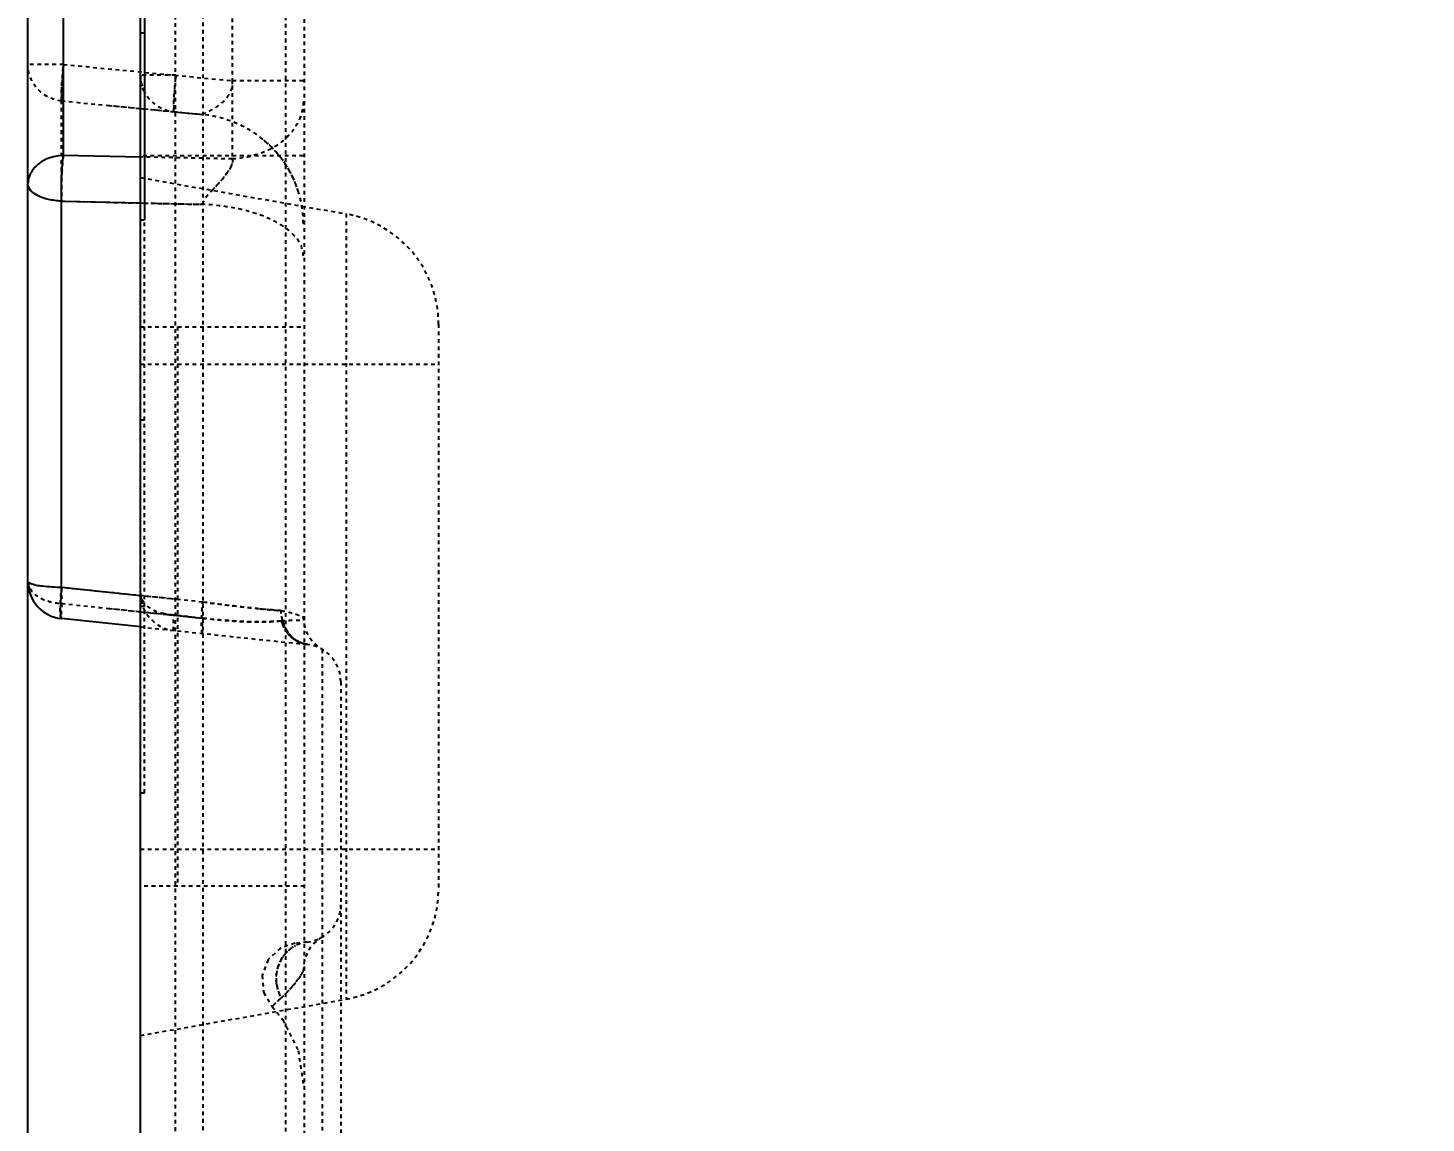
# Model space of a CAD drawing. Header units: millimetres. Extents: x 2461 to 3142, y 1660 to 2165.
# Drawn here: x 3007.49 to 3044.99, y 1971.72 to 2001.07 of the extents above; entities that cross this region are included whole.
import ezdxf

# ---------------------------------------------------------------- set-up
doc = ezdxf.new("R2010")
doc.units = ezdxf.units.MM
doc.linetypes.add('HIDDEN', pattern=[0.2, 0.1, -0.1])
doc.layers.add('DEFAULT_2', color=8, linetype='HIDDEN')
doc.styles.get("Standard").update_dxf_attribs({"font": 'arial.ttf'})
doc.dimstyles.new('mold', dxfattribs={"dimtxt": 8, "dimasz": 5, "dimexe": 0, "dimexo": 0, "dimgap": 0, "dimtad": 1, "dimzin": 1, "dimtxsty": 'Standard', "dimcen": 0, "dimclrd": 4, "dimclre": 4, "dimclrt": 6, "dimazin": 0, "dimtfac": 1, "dimtofl": 0, "dimtmove": 0, "dimatfit": 3, "dimfxl": 0, "dimarcsym": 0})

# ---------------------------------------------------------------- blocks, each defined once
blk = doc.blocks.new('*D98')
at = {"color": 4, "lineweight": -2, "transparency": 16777216}
for p, q in [((3007.488, 1962.515), (3007.488, 2125.809)), ((3012.488, 2125.809), (3077.488, 2125.809)), ((3082.488, 1999.505), (3082.488, 2125.809))]:
    blk.add_line(p, q, dxfattribs=at)
at = {"color": 4, "transparency": 16777216}
for points in [[(3012.488, 2126.642), (3012.488, 2124.976), (3007.488, 2125.809)], [(3077.488, 2126.642), (3077.488, 2124.976), (3082.488, 2125.809)]]:
    blk.add_solid(points, dxfattribs=at)
at = {"layer": 'Defpoints', "color": 0, "transparency": 16777216}
for p in [(3082.488, 2125.809), (3082.488, 1999.505), (3007.488, 1962.515)]:
    blk.add_point(p, dxfattribs=at)
at = {"color": 6, "transparency": 16777216, "insert": (3050.737, 2130.617), "char_height": 8, "attachment_point": 5}
blk.add_mtext('75,00', dxfattribs=at)

msp = doc.modelspace()

# ---------------------------------------------------------------- linework, layer by layer
at = {"color": 7, "linetype": 'Continuous'}
for p, q in [((3010.503, 1754.352), (3010.503, 2104.352)), ((3008.441, 1997.66), (3008.441, 2005.946)), ((3010.613, 2005.931), (3010.613, 1995.931)), ((3007.488, 1986.238), (3007.488, 2005.178)), ((3008.441, 1997.66), (3010.503, 1997.616)), ((3008.388, 1996.432), (3009.647, 1996.403)), ((3008.388, 1986.071), (3008.388, 1996.431)), ((3009.647, 1996.403), (3010.503, 1996.384)), ((3010.503, 1995.931), (3010.613, 1995.931)), ((3008.473, 1986.063), (3008.388, 1986.071)), ((3009.651, 1985.942), (3008.473, 1986.063)), ((3010.503, 1985.854), (3009.651, 1985.942)), ((3010.503, 1985.016), (3008.388, 1985.239))]:
    msp.add_line(p, q, dxfattribs=at)
msp.add_arc((3008.493, 1986.238), 1.005, 180, 264, dxfattribs=at)
for points, knots in [([(3008.441, 1997.66), (3008.202, 1997.651), (3007.842, 1997.539), (3007.543, 1997.197), (3007.488, 1996.99), (3007.488, 1996.892)], [0, 0, 0, 0, 0.539233, 0.77891, 1, 1, 1, 1]), ([(3008.404, 1997.304), (3008.407, 1997.337), (3008.416, 1997.456), (3008.428, 1997.575), (3008.441, 1997.66)], [0, 0, 0, 0, 0.279988, 1, 1, 1, 1]), ([(3008.388, 1996.432), (3008.386, 1996.502), (3008.381, 1996.793), (3008.389, 1997.083), (3008.404, 1997.304)], [0, 0, 0, 0, 0.240715, 1, 1, 1, 1]), ([(3008.388, 1996.431), (3008.27, 1996.437), (3008.047, 1996.468), (3007.72, 1996.567), (3007.488, 1996.757), (3007.488, 1996.892)], [0, 0, 0, 0, 0.332488, 0.621618, 1, 1, 1, 1]), ([(3007.555, 1986.178), (3007.545, 1986.182), (3007.519, 1986.195), (3007.488, 1986.218), (3007.488, 1986.238)], [0, 0, 0, 0, 0.354471, 1, 1, 1, 1]), ([(3008.388, 1986.071), (3008.219, 1986.074), (3007.941, 1986.094), (3007.657, 1986.133), (3007.555, 1986.178)], [0, 0, 0, 0, 0.602976, 1, 1, 1, 1]), ([(3008.388, 1986.071), (3008.374, 1985.916), (3008.359, 1985.661), (3008.351, 1985.404), (3008.364, 1985.305)], [0, 0, 0, 0, 0.609095, 1, 1, 1, 1]), ([(3008.364, 1985.305), (3008.366, 1985.288), (3008.369, 1985.267), (3008.381, 1985.239), (3008.388, 1985.239)], [0, 0, 0, 0, 0.689199, 1, 1, 1, 1])]:
    msp.add_open_spline(points, degree=3, knots=knots, dxfattribs=at)
at = {"layer": 'DEFAULT_2', "color": 8, "linetype": 'HIDDEN'}
for p, q in [((3014.905, 2031.309), (3014.875, 1848.991)), ((3014.399, 2027.588), (3014.403, 1848.905)), ((3011.438, 2025.601), (3011.438, 1853.103)), ((3012.175, 2015.025), (3012.175, 1861.051)), ((3012.97, 2011.329), (3012.97, 1997.563)), ((3010.613, 2000.931), (3010.503, 2000.931)), ((3008.441, 2000.095), (3007.488, 2000.095)), ((3008.441, 2000.095), (3012.97, 1999.66)), ((3011.456, 1999.805), (3010.503, 1999.805)), ((3014.875, 1999.66), (3012.97, 1999.66)), ((3008.388, 1996.431), (3008.388, 1999.119)), ((3008.388, 1999.119), (3012.175, 1998.755)), ((3008.388, 1999.119), (3009.647, 1998.998)), ((3009.647, 1998.998), (3010.503, 1998.915)), ((3010.503, 1998.915), (3010.613, 1998.905)), ((3010.613, 1998.905), (3010.91, 1998.876)), ((3010.91, 1998.876), (3012.175, 1998.755)), ((3011.403, 1998.829), (3012.175, 1998.755)), ((3014.875, 1997.642), (3010.503, 1997.642)), ((3012.97, 1997.563), (3010.503, 1997.616)), ((3010.503, 1997.062), (3016.024, 1996.089)), ((3008.388, 1996.431), (3012.175, 1996.346)), ((3010.503, 1996.384), (3010.613, 1996.381)), ((3010.613, 1996.381), (3010.91, 1996.375)), ((3010.91, 1996.375), (3012.175, 1996.346)), ((3010.613, 1980.562), (3010.613, 1995.931)), ((3016.024, 1996.089), (3016.024, 1975.035)), ((3018.503, 1993.134), (3018.503, 1977.99)), ((3010.503, 1993.062), (3014.905, 1993.062)), ((3011.503, 1993.062), (3011.503, 1978.062)), ((3010.503, 1992.062), (3018.503, 1992.062)), ((3010.613, 1990.562), (3010.503, 1990.562)), ((3008.388, 1986.071), (3008.388, 1985.645)), ((3012.175, 1985.683), (3008.388, 1986.071)), ((3008.388, 1985.645), (3012.175, 1985.251)), ((3008.388, 1985.645), (3009.652, 1985.513)), ((3010.913, 1985.812), (3010.503, 1985.854)), ((3011.503, 1985.751), (3010.913, 1985.812)), ((3012.175, 1985.683), (3011.503, 1985.751)), ((3009.652, 1985.513), (3010.503, 1985.425)), ((3010.613, 1985.562), (3010.503, 1985.562)), ((3010.503, 1985.425), (3010.664, 1985.408)), ((3010.664, 1985.408), (3010.914, 1985.382)), ((3010.914, 1985.382), (3011.503, 1985.321)), ((3011.403, 1985.331), (3012.175, 1985.251)), ((3011.503, 1985.321), (3011.403, 1985.331)), ((3012.175, 1985.251), (3011.503, 1985.321)), ((3011.503, 1985.321), (3012.175, 1985.251)), ((3010.503, 1985.016), (3014.98, 1984.546)), ((3015.378, 1984.417), (3015.378, 1881.233)), ((3015.88, 1983.546), (3015.88, 1882.093)), ((3010.613, 1980.562), (3010.503, 1980.562)), ((3010.503, 1979.062), (3018.503, 1979.062)), ((3014.905, 1978.062), (3010.503, 1978.062)), ((3014.261, 1976.406), (3013.93, 1976.096)), ((3014.652, 1976.534), (3014.261, 1976.406)), ((3014.98, 1976.568), (3014.694, 1976.538)), ((3013.93, 1976.096), (3013.768, 1975.672)), ((3013.768, 1975.672), (3013.809, 1975.22)), ((3013.809, 1975.22), (3014.036, 1974.84)), ((3010.503, 1974.062), (3016.024, 1975.035)), ((3014.102, 1974.904), (3014.036, 1974.84)), ((3014.036, 1974.839), (3014.327, 1974.486))]:
    msp.add_line(p, q, dxfattribs=at)
msp.add_lwpolyline([(3014.327, 1974.486), (3014.734, 1973.663), (3014.875, 1972.753)], dxfattribs=at)
for centre, radius, start, end in [((3027.059, 1998.311), 18.704, 174.5284, 174.7758), ((3030.16, 1998.013), 18.79, 174.5261, 174.7726), ((3011.989, 1995.824), 2.886, 0.0388, 17.1302), ((3015.503, 1993.134), 3, 0, 80), ((3011.508, 1985.921), 1.005, 180, 264), ((3020.254, 2047.162), 62.008, 262.51424, 263.26209), ((3014.064, 2001.241), 16.101, 263.2615, 266.0693), ((3018.317, 2030.785), 45.516, 263.2647, 264.1755), ((3015.88, 1985.287), 1.005, 180, 240), ((3015.265, 1985.48), 1.031, 196.8983, 206.6968), ((3015.462, 1985.5), 1.184, 195.5142, 198.9105), ((3014.875, 1983.546), 1.005, 0, 84), ((3015.503, 1977.99), 3, 280, 0), ((3014.875, 1977.568), 1.005, 276, 0), ((3015.88, 1975.827), 1.005, 119.9998, 180), ((3015.072, 1975.696), 0.877, 96.0249, 117.6919), ((3015.215, 1975.582), 1.068, 187.2415, 208.7456), ((3018.188, 1970.678), 5.879, 131.6862, 134.034)]:
    msp.add_arc(centre, radius, start, end, dxfattribs=at)
for points, knots in [([(3008.388, 1999.119), (3008.151, 1999.143), (3007.679, 1999.369), (3007.488, 1999.86), (3007.488, 2000.095)], [0, 0, 0, 0, 0.504031, 1, 1, 1, 1]), ([(3008.441, 2000.095), (3008.421, 1999.887), (3008.396, 1999.604), (3008.384, 1999.279), (3008.382, 1999.161), (3008.388, 1999.119)], [0, 0, 0, 0, 0.640441, 0.86895, 1, 1, 1, 1]), ([(3008.388, 1999.119), (3008.383, 1999.158), (3008.384, 1999.266), (3008.394, 1999.564), (3008.416, 1999.823), (3008.433, 2000.014)], [0, 0, 0, 0, 0.131297, 0.357554, 1, 1, 1, 1]), ([(3010.503, 1999.805), (3010.503, 1999.57), (3010.694, 1999.079), (3011.165, 1998.853), (3011.403, 1998.829)], [0, 0, 0, 0, 0.496063, 1, 1, 1, 1]), ([(3011.456, 1999.805), (3011.436, 1999.597), (3011.411, 1999.314), (3011.399, 1998.989), (3011.397, 1998.871), (3011.403, 1998.829)], [0, 0, 0, 0, 0.641063, 0.869462, 1, 1, 1, 1]), ([(3011.403, 1998.83), (3011.398, 1998.869), (3011.399, 1998.976), (3011.409, 1999.274), (3011.431, 1999.533), (3011.448, 1999.725)], [0, 0, 0, 0, 0.131235, 0.35758, 1, 1, 1, 1]), ([(3012.175, 1998.755), (3012.184, 1998.775), (3012.252, 1998.8), (3012.35, 1998.852), (3012.488, 1998.921), (3012.684, 1999.048), (3012.907, 1999.268), (3012.994, 1999.533), (3012.97, 1999.66)], [0, 0, 0, 0, 0.052295, 0.150205, 0.272869, 0.408992, 0.698781, 1, 1, 1, 1]), ([(3014.875, 1995.826), (3014.875, 1996.176), (3014.74, 1996.906), (3014.141, 1997.859), (3013.234, 1998.521), (3012.522, 1998.719), (3012.175, 1998.755)], [0, 0, 0, 0, 0.241899, 0.500441, 0.758963, 1, 1, 1, 1]), ([(3014.875, 1999.1), (3014.875, 1998.701), (3014.491, 1998.055), (3013.692, 1997.669), (3013.211, 1997.572), (3012.97, 1997.563)], [0, 0, 0, 0, 0.453114, 0.726542, 1, 1, 1, 1]), ([(3014.875, 1999.1), (3014.875, 1999.054), (3014.861, 1998.857), (3014.795, 1998.665), (3014.726, 1998.531)], [0, 0, 0, 0, 0.235823, 1, 1, 1, 1]), ([(3014.746, 1996.677), (3014.705, 1996.812), (3014.494, 1997.349), (3014.121, 1997.821), (3013.783, 1998.093)], [0, 0, 0, 0, 0.245959, 1, 1, 1, 1]), ([(3008.441, 1997.66), (3008.413, 1997.471), (3008.386, 1997.061), (3008.381, 1996.65), (3008.388, 1996.431)], [0, 0, 0, 0, 0.465818, 1, 1, 1, 1]), ([(3012.97, 1997.563), (3013, 1997.462), (3012.865, 1997.215), (3012.631, 1996.931), (3012.366, 1996.658), (3012.186, 1996.455), (3012.175, 1996.346)], [0, 0, 0, 0, 0.213666, 0.493778, 0.777259, 1, 1, 1, 1]), ([(3012.428, 1996.723), (3012.558, 1996.861), (3012.749, 1997.063), (3012.939, 1997.339), (3012.989, 1997.499), (3012.97, 1997.563)], [0, 0, 0, 0, 0.554965, 0.805927, 1, 1, 1, 1]), ([(3012.175, 1996.346), (3012.182, 1996.413), (3012.267, 1996.551), (3012.37, 1996.66), (3012.428, 1996.723)], [0, 0, 0, 0, 0.441356, 1, 1, 1, 1]), ([(3014.875, 1994.956), (3014.875, 1995.131), (3014.742, 1995.42), (3014.425, 1995.705), (3013.934, 1996.002), (3013.169, 1996.246), (3012.514, 1996.33), (3012.175, 1996.346)], [0, 0, 0, 0, 0.161801, 0.267746, 0.392764, 0.687528, 1, 1, 1, 1]), ([(3014.875, 1994.956), (3014.875, 1995.131), (3014.742, 1995.42), (3014.425, 1995.705), (3013.934, 1996.002), (3013.169, 1996.246), (3012.514, 1996.33), (3012.175, 1996.346)], [0, 0, 0, 0, 0.161801, 0.267746, 0.392764, 0.687528, 1, 1, 1, 1]), ([(3007.488, 1986.238), (3007.488, 1986.163), (3007.546, 1985.999), (3007.754, 1985.816), (3008.045, 1985.69), (3008.27, 1985.652), (3008.388, 1985.645)], [0, 0, 0, 0, 0.192038, 0.420496, 0.694272, 1, 1, 1, 1]), ([(3008.388, 1985.239), (3008.381, 1985.239), (3008.369, 1985.266), (3008.358, 1985.341), (3008.354, 1985.51), (3008.364, 1985.764), (3008.379, 1985.963), (3008.388, 1986.071)], [0, 0, 0, 0, 0.025754, 0.082364, 0.29184, 0.610159, 1, 1, 1, 1]), ([(3008.388, 1985.645), (3008.386, 1985.606), (3008.379, 1985.488), (3008.373, 1985.369), (3008.377, 1985.289)], [0, 0, 0, 0, 0.327212, 1, 1, 1, 1]), ([(3008.388, 1985.645), (3008.385, 1985.588), (3008.38, 1985.492), (3008.373, 1985.357), (3008.38, 1985.293), (3008.378, 1985.24), (3008.388, 1985.239)], [0, 0, 0, 0, 0.415357, 0.730178, 0.927261, 1, 1, 1, 1]), ([(3010.503, 1985.921), (3010.503, 1985.847), (3010.561, 1985.683), (3010.769, 1985.501), (3011.06, 1985.376), (3011.285, 1985.339), (3011.403, 1985.331)], [0, 0, 0, 0, 0.191345, 0.419629, 0.693699, 1, 1, 1, 1]), ([(3012.175, 1984.841), (3012.168, 1984.841), (3012.157, 1984.868), (3012.15, 1984.911), (3012.143, 1984.989), (3012.141, 1985.141), (3012.151, 1985.376), (3012.166, 1985.576), (3012.175, 1985.682)], [0, 0, 0, 0, 0.024917, 0.080813, 0.169951, 0.29217, 0.621164, 1, 1, 1, 1]), ([(3012.175, 1984.841), (3012.168, 1984.841), (3012.157, 1984.868), (3012.15, 1984.911), (3012.143, 1984.989), (3012.141, 1985.141), (3012.151, 1985.376), (3012.166, 1985.576), (3012.175, 1985.682)], [0, 0, 0, 0, 0.024917, 0.080815, 0.169955, 0.292175, 0.621167, 1, 1, 1, 1]), ([(3014.279, 1985.451), (3014.138, 1985.462), (3013.435, 1985.524), (3012.735, 1985.609), (3012.175, 1985.682)], [0, 0, 0, 0, 0.199966, 1, 1, 1, 1]), ([(3008.377, 1985.289), (3008.378, 1985.276), (3008.379, 1985.263), (3008.383, 1985.239), (3008.388, 1985.239)], [0, 0, 0, 0, 0.716032, 1, 1, 1, 1]), ([(3011.403, 1984.922), (3011.393, 1984.923), (3011.395, 1984.977), (3011.388, 1985.042), (3011.395, 1985.177), (3011.399, 1985.275), (3011.403, 1985.331)], [0, 0, 0, 0, 0.072761, 0.269907, 0.584784, 1, 1, 1, 1]), ([(3012.175, 1984.841), (3012.164, 1984.842), (3012.169, 1984.9), (3012.16, 1984.966), (3012.167, 1985.101), (3012.172, 1985.197), (3012.175, 1985.251)], [0, 0, 0, 0, 0.079376, 0.28656, 0.601073, 1, 1, 1, 1]), ([(3012.164, 1985.036), (3012.165, 1985.052), (3012.167, 1985.124), (3012.171, 1985.195), (3012.175, 1985.251)], [0, 0, 0, 0, 0.223553, 1, 1, 1, 1]), ([(3014.279, 1985.18), (3013.986, 1985.147), (3013.28, 1985.145), (3012.58, 1985.203), (3012.175, 1985.251)], [0, 0, 0, 0, 0.419869, 1, 1, 1, 1]), ([(3014.279, 1985.18), (3013.986, 1985.147), (3013.28, 1985.145), (3012.58, 1985.203), (3012.175, 1985.251)], [0, 0, 0, 0, 0.419868, 1, 1, 1, 1]), ([(3013.697, 1985.503), (3013.751, 1985.498), (3013.945, 1985.479), (3014.138, 1985.462), (3014.279, 1985.451)], [0, 0, 0, 0, 0.276074, 1, 1, 1, 1]), ([(3014.279, 1985.451), (3014.365, 1985.438), (3014.518, 1985.414), (3014.698, 1985.354), (3014.813, 1985.3), (3014.855, 1985.285), (3014.875, 1985.284), (3014.875, 1985.287)], [0, 0, 0, 0, 0.419046, 0.737526, 0.937081, 0.984216, 1, 1, 1, 1]), ([(3014.98, 1984.546), (3014.792, 1984.566), (3014.406, 1984.813), (3014.287, 1985.233), (3014.279, 1985.451)], [0, 0, 0, 0, 0.464248, 1, 1, 1, 1]), ([(3014.279, 1985.18), (3014.369, 1985.191), (3014.525, 1985.195), (3014.707, 1985.192), (3014.845, 1985.196), (3014.875, 1985.262), (3014.875, 1985.287)], [0, 0, 0, 0, 0.421318, 0.715685, 0.883512, 1, 1, 1, 1]), ([(3014.279, 1985.18), (3014.369, 1985.191), (3014.525, 1985.195), (3014.707, 1985.192), (3014.845, 1985.196), (3014.875, 1985.262), (3014.875, 1985.287)], [0, 0, 0, 0, 0.42131, 0.71569, 0.883495, 1, 1, 1, 1]), ([(3011.392, 1984.972), (3011.393, 1984.96), (3011.394, 1984.946), (3011.398, 1984.922), (3011.403, 1984.922)], [0, 0, 0, 0, 0.716022, 1, 1, 1, 1]), ([(3012.175, 1984.841), (3012.17, 1984.841), (3012.167, 1984.867), (3012.163, 1984.899), (3012.163, 1984.963), (3012.164, 1985.009), (3012.164, 1985.036)], [0, 0, 0, 0, 0.079744, 0.27942, 0.590558, 1, 1, 1, 1]), ([(3012.961, 1985.178), (3013.093, 1985.169), (3013.532, 1985.146), (3013.974, 1985.145), (3014.279, 1985.18)], [0, 0, 0, 0, 0.301561, 1, 1, 1, 1]), ([(3014.98, 1984.546), (3014.823, 1984.562), (3014.502, 1984.715), (3014.329, 1985.016), (3014.279, 1985.18)], [0, 0, 0, 0, 0.479499, 1, 1, 1, 1]), ([(3014.714, 1984.637), (3014.672, 1984.661), (3014.504, 1984.781), (3014.393, 1984.969), (3014.342, 1985.116)], [0, 0, 0, 0, 0.237226, 1, 1, 1, 1]), ([(3014.98, 1976.568), (3014.836, 1976.553), (3014.527, 1976.438), (3014.201, 1976.042), (3014.109, 1975.531), (3014.204, 1975.203), (3014.279, 1975.068)], [0, 0, 0, 0, 0.224912, 0.488402, 0.760321, 1, 1, 1, 1]), ([(3014.345, 1976.196), (3014.367, 1976.226), (3014.457, 1976.334), (3014.57, 1976.423), (3014.662, 1976.472)], [0, 0, 0, 0, 0.261873, 1, 1, 1, 1]), ([(3014.279, 1975.068), (3014.354, 1975.135), (3014.493, 1975.275), (3014.678, 1975.488), (3014.802, 1975.668), (3014.875, 1975.781), (3014.875, 1975.827)], [0, 0, 0, 0, 0.308571, 0.611817, 0.858547, 1, 1, 1, 1]), ([(3014.782, 1975.638), (3014.768, 1975.617), (3014.703, 1975.525), (3014.632, 1975.437), (3014.574, 1975.371)], [0, 0, 0, 0, 0.223368, 1, 1, 1, 1]), ([(3014.875, 1975.827), (3014.875, 1975.8), (3014.843, 1975.734), (3014.807, 1975.674), (3014.782, 1975.638)], [0, 0, 0, 0, 0.376487, 1, 1, 1, 1]), ([(3014.036, 1974.84), (3014.041, 1974.848), (3014.069, 1974.868), (3014.114, 1974.919), (3014.19, 1974.987), (3014.247, 1975.04), (3014.279, 1975.068)], [0, 0, 0, 0, 0.08103, 0.299182, 0.617714, 1, 1, 1, 1])]:
    msp.add_open_spline(points, degree=3, knots=knots, dxfattribs=at)
for points in [[(3010.603, 1999.379), (3010.538, 1999.51), (3010.503, 1999.659), (3010.503, 1999.805)], [(3007.555, 1986.024), (3007.515, 1986.087), (3007.488, 1986.163), (3007.488, 1986.238)], [(3010.57, 1985.709), (3010.53, 1985.771), (3010.503, 1985.847), (3010.503, 1985.921)], [(3011.403, 1985.331), (3011.285, 1985.339), (3011.166, 1985.359), (3011.052, 1985.393)], [(3014.321, 1985.183), (3014.297, 1985.271), (3014.282, 1985.361), (3014.279, 1985.451)], [(3014.439, 1984.864), (3014.403, 1984.912), (3014.371, 1984.963), (3014.344, 1985.017)], [(3014.439, 1984.864), (3014.403, 1984.912), (3014.371, 1984.963), (3014.344, 1985.017)], [(3014.683, 1984.645), (3014.589, 1984.7), (3014.505, 1984.776), (3014.439, 1984.864)], [(3014.872, 1984.566), (3014.806, 1984.584), (3014.742, 1984.61), (3014.683, 1984.645)], [(3014.872, 1984.566), (3014.806, 1984.584), (3014.742, 1984.61), (3014.683, 1984.645)], [(3014.872, 1984.568), (3014.817, 1984.584), (3014.763, 1984.608), (3014.714, 1984.637)], [(3014.98, 1984.546), (3014.944, 1984.55), (3014.907, 1984.557), (3014.872, 1984.568)], [(3014.98, 1984.546), (3014.944, 1984.55), (3014.907, 1984.556), (3014.872, 1984.566)], [(3014.98, 1984.546), (3014.944, 1984.55), (3014.907, 1984.556), (3014.872, 1984.566)], [(3014.18, 1975.844), (3014.211, 1975.969), (3014.268, 1976.092), (3014.345, 1976.196)], [(3014.156, 1975.447), (3014.139, 1975.579), (3014.148, 1975.715), (3014.18, 1975.844)], [(3014.574, 1975.371), (3014.482, 1975.264), (3014.384, 1975.162), (3014.279, 1975.068)]]:
    msp.add_open_spline(points, degree=3, dxfattribs=at)

# ---------------------------------------------------------------- dimensions: what is measured, and where the dimension line sits
dim = msp.add_linear_dim(base=(3082.488, 2125.809), p1=(3007.488, 1962.515), p2=(3082.488, 1999.505), dimstyle='mold')
dim.commit()
dim.dimension.update_dxf_attribs({"geometry": '*D98', "text_midpoint": (3050.737, 2125.809), "dimtype": 160})

doc.saveas('drawing.dxf')
